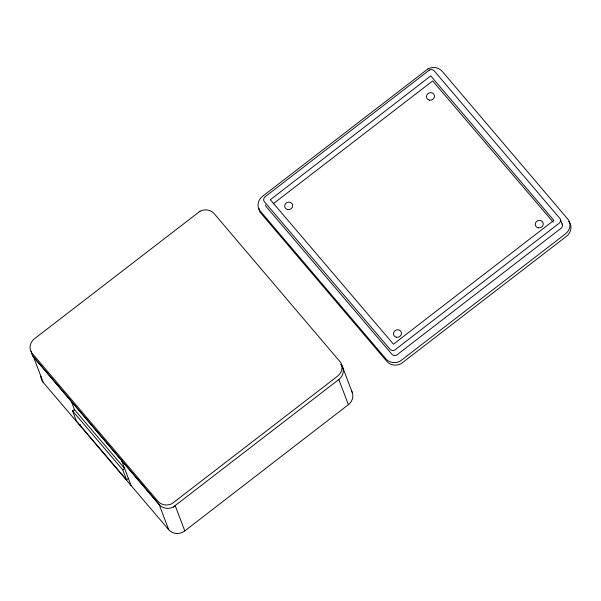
<?xml version="1.0" encoding="UTF-8"?>
<svg xmlns="http://www.w3.org/2000/svg" width="601" height="601" viewBox="0 0 601 601"><rect width="100%" height="100%" fill="white"/><g stroke="black" fill="none" stroke-linecap="round" stroke-linejoin="round"><path stroke-width="0.9" d="M273.222 203.799L432.675 80.932L553.273 222.25M128.682 478.283L126.586 479.906L76.38 420.97L72.563 410.911L74.659 409.296M126.586 479.906L122.769 469.847L124.865 468.232M173.343 506.981L338.829 379.516A11.562 10.66 -20.8 0 0 340.947 364.319M40.853 376.256A11.562 10.66 -20.8 0 0 43.212 382.401L168.731 529.736A11.562 10.66 -20.8 0 0 184.792 530.908L348.377 404.653A11.562 10.66 -20.8 0 0 351.472 390.823M31.305 351.119A11.562 10.66 -20.8 0 0 33.664 357.264L159.182 504.6L168.731 529.736M74.374 409.514L124.587 468.442M72.563 410.911L122.769 469.847M568.584 221.416L569.793 222.843A11.562 10.66 -20.8 0 1 566.495 236.306L401.002 363.778A11.562 10.66 -20.8 0 1 386.849 361.396L260.143 212.326A11.562 10.66 -20.8 0 1 258.986 208.329M340.917 364.619L342.134 366.047M32.477 355.537L159.182 504.6A11.562 10.66 -20.8 0 0 175.244 505.772L184.792 530.908M560.417 219.448L562.326 224.474M342.653 367.188L352.209 392.325M338.829 379.516L348.377 404.653M121.53 460.404L131.078 485.54M71.324 401.468L74.614 410.137M79.978 424.261L80.872 426.605M33.664 357.264L43.212 382.401M562.055 223.812A3.929 3.629 -20.8 0 1 560.936 228.395L396.705 355.063A3.929 3.629 -20.8 0 1 391.89 354.252L265.965 206.331A3.929 3.629 -20.8 0 1 265.574 204.971M270.352 199.712L393.437 344.185L553.852 220.379L430.767 75.899L270.352 199.712M199.998 211.244L34.505 338.716A11.562 10.66 -20.8 0 0 31.207 352.186L157.913 501.249A11.562 10.66 -20.8 0 0 172.066 503.63L337.559 376.166A11.562 10.66 -20.8 0 0 340.857 362.696L214.151 213.625A11.562 10.66 -20.8 0 0 199.998 211.244M427.98 68.875L262.487 196.347A11.562 10.66 -20.8 0 0 259.189 209.817L385.895 358.88A11.562 10.66 -20.8 0 0 400.048 361.261L565.541 233.797A11.562 10.66 -20.8 0 0 568.839 220.327L442.133 71.264A11.562 10.66 -20.8 0 0 427.98 68.882M429.414 70.054L265.176 196.722A3.929 3.629 -20.8 0 0 264.057 201.297L389.981 349.226A3.929 3.629 -20.8 0 0 394.789 350.037L559.028 223.369A3.929 3.629 -20.8 0 0 560.147 218.787L434.222 70.865A3.929 3.629 -20.8 0 0 429.414 70.054M429.437 100.119A4.049 3.734 -20.8 0 0 434.35 95.258A4.049 3.734 -20.8 0 0 427.642 93.914A4.049 3.734 -20.8 0 0 429.437 100.119M287.661 209.546A4.049 3.734 -20.8 0 0 292.574 204.686A4.049 3.734 -20.8 0 0 285.866 203.333A4.049 3.734 -20.8 0 0 287.661 209.546M538.218 227.809A4.049 3.734 -20.8 0 0 543.131 222.948A4.049 3.734 -20.8 0 0 536.423 221.604A4.049 3.734 -20.8 0 0 538.218 227.809M396.45 337.236A4.049 3.734 -20.8 0 0 401.355 332.376A4.049 3.734 -20.8 0 0 394.654 331.023A4.049 3.734 -20.8 0 0 396.45 337.236"/></g></svg>
